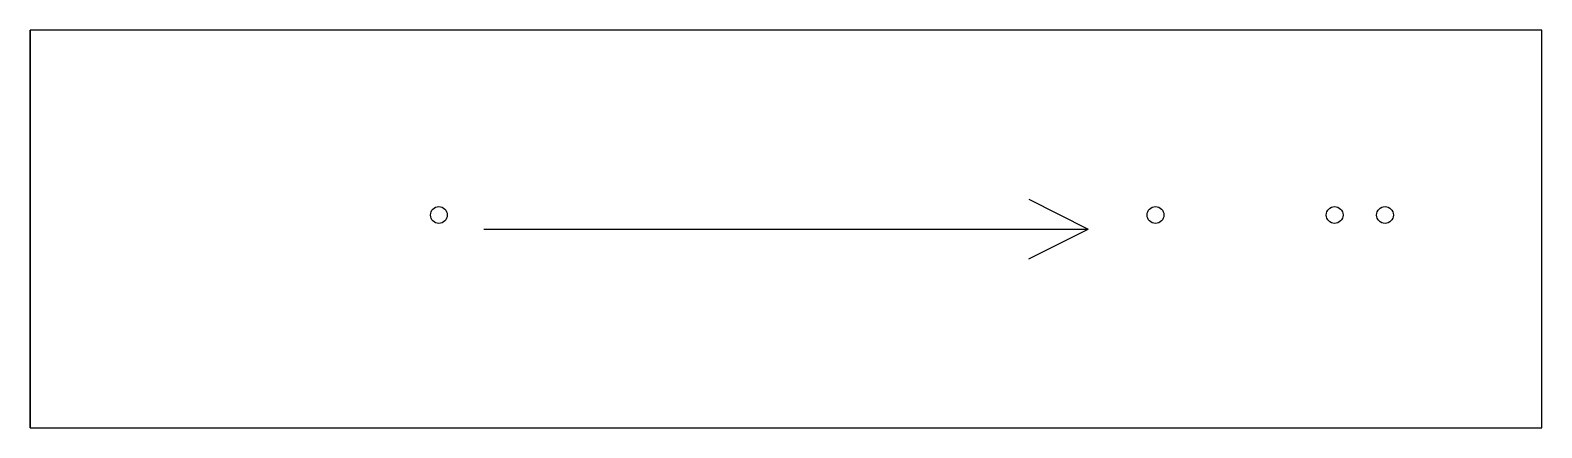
# Model space of a CAD drawing. Header units: millimetres. Extents: x 0 to 270, y 0 to 71.
import ezdxf

# ---------------------------------------------------------------- set-up
doc = ezdxf.new("R2010")
doc.units = ezdxf.units.MM
for name, color, linetype in [('B_SIDE_HOLES_13', 7, 'Continuous'), ('EDGE_BANDING', 7, 'Continuous'), ('GRAIN_DIRECTION', 3, 'Continuous'), ('OUTSIDE_THROUGH', 7, 'Continuous')]:
    doc.layers.add(name, color=color, linetype=linetype)

msp = doc.modelspace()

# ---------------------------------------------------------------- linework, layer by layer
at = {"layer": 'B_SIDE_HOLES_13'}
for centre in [(73, 38), (201, 38), (233, 38), (242, 38)]:
    msp.add_circle(centre, 1.5, dxfattribs=at)
at = {"layer": 'EDGE_BANDING'}
for p, q in [((0, 0), (0, 71)), ((270, 0), (270, 71)), ((0, 0), (270, 0))]:
    msp.add_line(p, q, dxfattribs=at)
at = {"layer": 'GRAIN_DIRECTION'}
for p in [(178.35, 40.825), (81, 35.5), (178.35, 30.175)]:
    msp.add_line(p, (189, 35.5), dxfattribs=at)
at = {"layer": 'OUTSIDE_THROUGH'}
msp.add_lwpolyline([(0, 0), (270, 0), (270, 71), (0, 71)], close=True, dxfattribs=at)

doc.saveas('drawing.dxf')
